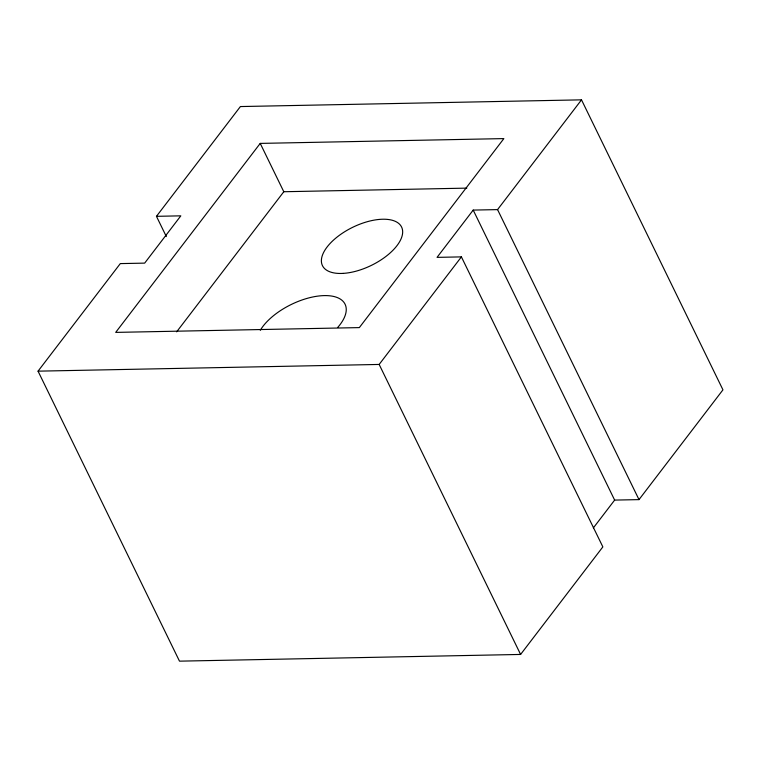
<?xml version="1.0" encoding="UTF-8"?>
<svg xmlns="http://www.w3.org/2000/svg" width="761" height="761" viewBox="0 0 761 761"><rect width="100%" height="100%" fill="white"/><g stroke="black" fill="none" stroke-linecap="round" stroke-linejoin="round"><path stroke-width="1.14" d="M593.371 527.906L614.641 500.091L639.002 499.616L722.95 389.841L581.509 99.843L497.561 209.608L473.199 210.084L437.042 257.37L461.404 256.885L602.855 546.893L520.6 654.441L179.491 661.157L38.05 371.159L120.305 263.601L144.666 263.125L180.823 215.839L156.462 216.324L166.336 236.576M156.462 216.324L240.4 106.559L581.509 99.843M260.224 143.401L115.691 332.395L359.335 327.601L503.868 138.597L260.224 143.401L283.796 191.734L176.657 331.834M38.05 371.159L379.159 364.443L461.404 256.885M283.796 191.734L466.826 188.129M497.561 209.608L639.002 499.616M473.199 210.084L614.641 500.091M379.159 364.443L520.6 654.441M260.3 330.293A48.428 23.334 -26 0 1 323.501 295.62A48.428 23.334 -26 0 1 337.675 327.487M343.068 273.389A44.014 21.203 -26 0 0 402.636 231.049A44.014 21.203 -26 0 0 340.367 234.597A44.014 21.203 -26 0 0 343.068 273.389"/></g></svg>
